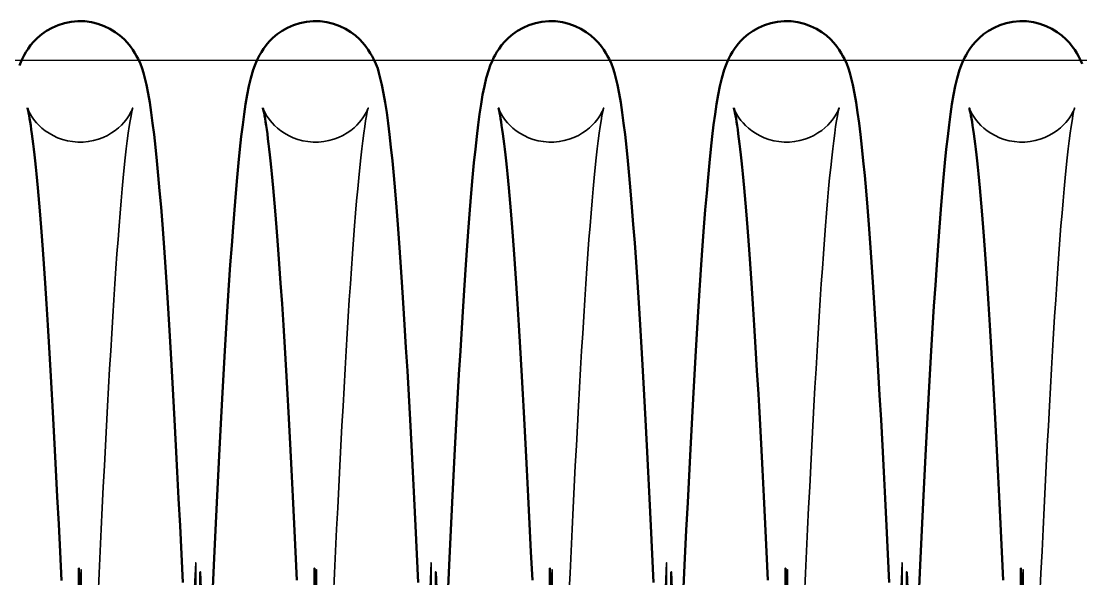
# Model space of a CAD drawing. Header units: millimetres. Extents: x 0 to 190005487, y 0 to 455456909.
# Drawn here: x 94041.82 to 94077.7, y 28316.98 to 28335.88 of the extents above; entities that cross this region are included whole.
import ezdxf

# ---------------------------------------------------------------- set-up
doc = ezdxf.new("R2010")
doc.units = ezdxf.units.MM
doc.header["$LTSCALE"] = 400
doc.header["$MEASUREMENT"] = 0
doc.layers.get('0').update_dxf_attribs({"linetype": 'CONTINUOUS'})
doc.layers.add('가려진 것(ISO)', color=7, linetype='CONTINUOUS', lineweight=35)
doc.layers.add('가시적인 것(ISO)', color=7, linetype='CONTINUOUS', lineweight=50)

# ---------------------------------------------------------------- blocks, each defined once
blk = doc.blocks.new('토션스프링 3')
at = {"layer": '가려진 것(ISO)', "flags": 128}
for points in [[(21462001.488, -50952857.63), (21462001.494, -50952857.647), (21462001.515, -50952857.704), (21462001.558, -50952857.807), (21462001.637, -50952857.966), (21462001.694, -50952858.07), (21462001.768, -50952858.191), (21462001.86, -50952858.328), (21462001.974, -50952858.48), (21462002.113, -50952858.646), (21462002.28, -50952858.822), (21462002.476, -50952859.003), (21462002.701, -50952859.182), (21462002.956, -50952859.354), (21462003.236, -50952859.514), (21462003.537, -50952859.654), (21462003.859, -50952859.77), (21462004.197, -50952859.86), (21462004.545, -50952859.921), (21462004.899, -50952859.952), (21462005.256, -50952859.949), (21462005.611, -50952859.915), (21462005.959, -50952859.851), (21462006.294, -50952859.758), (21462006.613, -50952859.638), (21462006.913, -50952859.495), (21462007.191, -50952859.334), (21462007.442, -50952859.161), (21462007.663, -50952858.981), (21462007.855, -50952858.801), (21462008.019, -50952858.625), (21462008.156, -50952858.459), (21462008.267, -50952858.309), (21462008.357, -50952858.174), (21462008.428, -50952858.056), (21462008.483, -50952857.954), (21462008.526, -50952857.869), (21462008.584, -50952857.742), (21462008.613, -50952857.667), (21462008.625, -50952857.633), (21462008.624, -50952857.635), (21462008.615, -50952857.667), (21462008.6, -50952857.726), (21462008.581, -50952857.808), (21462008.558, -50952857.911), (21462008.507, -50952858.173), (21462008.449, -50952858.505), (21462008.386, -50952858.9), (21462008.321, -50952859.352), (21462008.255, -50952859.857), (21462008.188, -50952860.413), (21462008.12, -50952861.021), (21462008.051, -50952861.677), (21462007.981, -50952862.381), (21462007.911, -50952863.131), (21462007.84, -50952863.924), (21462007.77, -50952864.759), (21462007.7, -50952865.637), (21462007.629, -50952866.559), (21462007.558, -50952867.522), (21462007.487, -50952868.527), (21462007.416, -50952869.57), (21462007.344, -50952870.652), (21462007.273, -50952871.77), (21462007.202, -50952872.923), (21462007.13, -50952874.109), (21462007.059, -50952875.328), (21462006.988, -50952876.578), (21462006.917, -50952877.861), (21462006.845, -50952879.178), (21462006.774, -50952880.526), (21462006.702, -50952881.903), (21462006.631, -50952883.309), (21462006.559, -50952884.741), (21462006.487, -50952886.197), (21462006.416, -50952887.677), (21462006.344, -50952889.177), (21462006.273, -50952890.697)], [(21462005.2, -50952925.233), (21462005.129, -50952888.925), (21462005.057, -50952890.618)], [(21462017.435, -50952857.63), (21462017.441, -50952857.647), (21462017.462, -50952857.704), (21462017.505, -50952857.807), (21462017.584, -50952857.966), (21462017.641, -50952858.07), (21462017.715, -50952858.191), (21462017.807, -50952858.328), (21462017.921, -50952858.48), (21462018.06, -50952858.646), (21462018.227, -50952858.822), (21462018.423, -50952859.003), (21462018.648, -50952859.182), (21462018.903, -50952859.355), (21462019.183, -50952859.514), (21462019.484, -50952859.654), (21462019.806, -50952859.77), (21462020.144, -50952859.86), (21462020.492, -50952859.921), (21462020.846, -50952859.952), (21462021.203, -50952859.949), (21462021.558, -50952859.915), (21462021.906, -50952859.851), (21462022.241, -50952859.758), (21462022.56, -50952859.638), (21462022.86, -50952859.495), (21462023.138, -50952859.334), (21462023.389, -50952859.161), (21462023.61, -50952858.981), (21462023.802, -50952858.801), (21462023.966, -50952858.625), (21462024.103, -50952858.459), (21462024.214, -50952858.309), (21462024.303, -50952858.174), (21462024.374, -50952858.056), (21462024.43, -50952857.954), (21462024.473, -50952857.869), (21462024.53, -50952857.742), (21462024.56, -50952857.667), (21462024.572, -50952857.633), (21462024.571, -50952857.635), (21462024.562, -50952857.667), (21462024.547, -50952857.726), (21462024.528, -50952857.808), (21462024.505, -50952857.911), (21462024.454, -50952858.173), (21462024.396, -50952858.505), (21462024.333, -50952858.9), (21462024.268, -50952859.352), (21462024.202, -50952859.857), (21462024.135, -50952860.413), (21462024.066, -50952861.021), (21462023.997, -50952861.677), (21462023.928, -50952862.381), (21462023.858, -50952863.131), (21462023.787, -50952863.924), (21462023.717, -50952864.759), (21462023.646, -50952865.637), (21462023.576, -50952866.559), (21462023.505, -50952867.522), (21462023.434, -50952868.527), (21462023.363, -50952869.57), (21462023.291, -50952870.652), (21462023.22, -50952871.77), (21462023.149, -50952872.923), (21462023.077, -50952874.109), (21462023.006, -50952875.328), (21462022.935, -50952876.578), (21462022.864, -50952877.861), (21462022.792, -50952879.178), (21462022.721, -50952880.526), (21462022.649, -50952881.903), (21462022.578, -50952883.309), (21462022.506, -50952884.741), (21462022.434, -50952886.197), (21462022.363, -50952887.677), (21462022.291, -50952889.177), (21462022.22, -50952890.697)], [(21462021.147, -50952925.233), (21462021.075, -50952888.925), (21462021.004, -50952890.618)], [(21462033.382, -50952857.63), (21462033.388, -50952857.647), (21462033.409, -50952857.704), (21462033.452, -50952857.807), (21462033.531, -50952857.966), (21462033.588, -50952858.07), (21462033.661, -50952858.191), (21462033.754, -50952858.328), (21462033.868, -50952858.48), (21462034.007, -50952858.646), (21462034.174, -50952858.822), (21462034.369, -50952859.003), (21462034.595, -50952859.182), (21462034.85, -50952859.355), (21462035.13, -50952859.514), (21462035.431, -50952859.654), (21462035.753, -50952859.77), (21462036.091, -50952859.86), (21462036.439, -50952859.921), (21462036.793, -50952859.952), (21462037.15, -50952859.949), (21462037.505, -50952859.915), (21462037.853, -50952859.851), (21462038.188, -50952859.758), (21462038.507, -50952859.638), (21462038.807, -50952859.495), (21462039.085, -50952859.334), (21462039.336, -50952859.161), (21462039.557, -50952858.981), (21462039.749, -50952858.801), (21462039.913, -50952858.625), (21462040.05, -50952858.459), (21462040.161, -50952858.309), (21462040.25, -50952858.174), (21462040.321, -50952858.056), (21462040.377, -50952857.954), (21462040.42, -50952857.869), (21462040.477, -50952857.742), (21462040.507, -50952857.667), (21462040.518, -50952857.633), (21462040.518, -50952857.635), (21462040.509, -50952857.667), (21462040.494, -50952857.726), (21462040.474, -50952857.808), (21462040.452, -50952857.911), (21462040.401, -50952858.173), (21462040.342, -50952858.505), (21462040.28, -50952858.9), (21462040.215, -50952859.352), (21462040.149, -50952859.857), (21462040.082, -50952860.413), (21462040.013, -50952861.021), (21462039.944, -50952861.678), (21462039.875, -50952862.381), (21462039.804, -50952863.131), (21462039.734, -50952863.924), (21462039.664, -50952864.759), (21462039.593, -50952865.637), (21462039.523, -50952866.559), (21462039.452, -50952867.522), (21462039.381, -50952868.527), (21462039.309, -50952869.57), (21462039.238, -50952870.652), (21462039.167, -50952871.77), (21462039.095, -50952872.923), (21462039.024, -50952874.109), (21462038.953, -50952875.328), (21462038.882, -50952876.578), (21462038.81, -50952877.861), (21462038.739, -50952879.178), (21462038.668, -50952880.526), (21462038.596, -50952881.903), (21462038.524, -50952883.309), (21462038.453, -50952884.741), (21462038.381, -50952886.197), (21462038.309, -50952887.677), (21462038.238, -50952889.177), (21462038.166, -50952890.697)], [(21462037.094, -50952925.233), (21462037.022, -50952888.925), (21462036.951, -50952890.618)], [(21462049.329, -50952857.63), (21462049.334, -50952857.647), (21462049.355, -50952857.704), (21462049.399, -50952857.807), (21462049.478, -50952857.966), (21462049.535, -50952858.07), (21462049.608, -50952858.191), (21462049.7, -50952858.328), (21462049.815, -50952858.48), (21462049.954, -50952858.646), (21462050.121, -50952858.822), (21462050.316, -50952859.003), (21462050.542, -50952859.182), (21462050.797, -50952859.355), (21462051.076, -50952859.514), (21462051.378, -50952859.654), (21462051.7, -50952859.77), (21462052.038, -50952859.86), (21462052.386, -50952859.922), (21462052.74, -50952859.952), (21462053.097, -50952859.949), (21462053.452, -50952859.915), (21462053.8, -50952859.851), (21462054.135, -50952859.758), (21462054.454, -50952859.638), (21462054.754, -50952859.495), (21462055.032, -50952859.334), (21462055.282, -50952859.161), (21462055.504, -50952858.981), (21462055.696, -50952858.801), (21462055.86, -50952858.625), (21462055.997, -50952858.459), (21462056.108, -50952858.309), (21462056.197, -50952858.174), (21462056.268, -50952858.056), (21462056.324, -50952857.954), (21462056.367, -50952857.869), (21462056.424, -50952857.742), (21462056.453, -50952857.667), (21462056.465, -50952857.633), (21462056.465, -50952857.635), (21462056.456, -50952857.667), (21462056.441, -50952857.726), (21462056.421, -50952857.808), (21462056.399, -50952857.911), (21462056.348, -50952858.173), (21462056.289, -50952858.505), (21462056.226, -50952858.901), (21462056.162, -50952859.352), (21462056.096, -50952859.857), (21462056.028, -50952860.413), (21462055.96, -50952861.021), (21462055.891, -50952861.678), (21462055.821, -50952862.381), (21462055.751, -50952863.131), (21462055.681, -50952863.924), (21462055.611, -50952864.759), (21462055.54, -50952865.637), (21462055.469, -50952866.559), (21462055.399, -50952867.522), (21462055.327, -50952868.527), (21462055.256, -50952869.571), (21462055.185, -50952870.652), (21462055.114, -50952871.77), (21462055.042, -50952872.923), (21462054.971, -50952874.109), (21462054.9, -50952875.328), (21462054.828, -50952876.578), (21462054.757, -50952877.861), (21462054.686, -50952879.178), (21462054.614, -50952880.526), (21462054.543, -50952881.903), (21462054.471, -50952883.309), (21462054.4, -50952884.741), (21462054.328, -50952886.197), (21462054.256, -50952887.677), (21462054.185, -50952889.177), (21462054.113, -50952890.697)], [(21462053.041, -50952925.233), (21462052.969, -50952888.925), (21462052.897, -50952890.618)], [(21462065.276, -50952857.63), (21462065.281, -50952857.647), (21462065.302, -50952857.704), (21462065.346, -50952857.807), (21462065.424, -50952857.966), (21462065.482, -50952858.07), (21462065.555, -50952858.191), (21462065.647, -50952858.328), (21462065.761, -50952858.48), (21462065.901, -50952858.647), (21462066.068, -50952858.823), (21462066.263, -50952859.003), (21462066.489, -50952859.182), (21462066.744, -50952859.355), (21462067.023, -50952859.514), (21462067.325, -50952859.654), (21462067.647, -50952859.77), (21462067.985, -50952859.86), (21462068.333, -50952859.922), (21462068.687, -50952859.952), (21462069.044, -50952859.949), (21462069.399, -50952859.915), (21462069.747, -50952859.851), (21462070.082, -50952859.758), (21462070.401, -50952859.638), (21462070.701, -50952859.494), (21462070.979, -50952859.334), (21462071.229, -50952859.161), (21462071.45, -50952858.981), (21462071.643, -50952858.8), (21462071.807, -50952858.625), (21462071.944, -50952858.459), (21462072.055, -50952858.309), (21462072.144, -50952858.174), (21462072.215, -50952858.056), (21462072.271, -50952857.954), (21462072.314, -50952857.869), (21462072.371, -50952857.742), (21462072.4, -50952857.667), (21462072.412, -50952857.633), (21462072.412, -50952857.635), (21462072.403, -50952857.667), (21462072.388, -50952857.726), (21462072.368, -50952857.808), (21462072.346, -50952857.911), (21462072.294, -50952858.173), (21462072.236, -50952858.505), (21462072.173, -50952858.901), (21462072.108, -50952859.352), (21462072.042, -50952859.857), (21462071.975, -50952860.414), (21462071.907, -50952861.021), (21462071.838, -50952861.678), (21462071.768, -50952862.381), (21462071.698, -50952863.131), (21462071.628, -50952863.924), (21462071.557, -50952864.759), (21462071.487, -50952865.637), (21462071.416, -50952866.559), (21462071.345, -50952867.523), (21462071.274, -50952868.527), (21462071.203, -50952869.571), (21462071.132, -50952870.652), (21462071.06, -50952871.77), (21462070.989, -50952872.923), (21462070.918, -50952874.109), (21462070.846, -50952875.328), (21462070.775, -50952876.578), (21462070.704, -50952877.861), (21462070.633, -50952879.178), (21462070.561, -50952880.526), (21462070.49, -50952881.903), (21462070.418, -50952883.309), (21462070.346, -50952884.741), (21462070.275, -50952886.198), (21462070.203, -50952887.677), (21462070.132, -50952889.177), (21462070.06, -50952890.697)], [(21462068.988, -50952925.233), (21462068.916, -50952888.925), (21462068.844, -50952890.618)], [(21462012.816, -50952890.154), (21462012.887, -50952888.469), (21462012.959, -50952924.781)], [(21462028.763, -50952890.154), (21462028.834, -50952888.469), (21462028.906, -50952924.781)], [(21462044.71, -50952890.153), (21462044.781, -50952888.469), (21462044.852, -50952924.781)], [(21462060.657, -50952890.152), (21462060.728, -50952888.468), (21462060.799, -50952924.78)]]:
    blk.add_lwpolyline(points, dxfattribs=at)
at = {"layer": '가시적인 것(ISO)', "flags": 128}
for points in [[(21462000.948, -50952854.754), (21462001.084, -50952854.425), (21462001.17, -50952854.245), (21462001.271, -50952854.053), (21462001.391, -50952853.847), (21462001.536, -50952853.625), (21462001.711, -50952853.389), (21462001.921, -50952853.144), (21462002.17, -50952852.894), (21462002.462, -50952852.648), (21462002.794, -50952852.414), (21462003.162, -50952852.205), (21462003.566, -50952852.028), (21462003.997, -50952851.891), (21462004.445, -50952851.799), (21462004.905, -50952851.758), (21462005.369, -50952851.767), (21462005.827, -50952851.826), (21462006.269, -50952851.933), (21462006.691, -50952852.086), (21462007.084, -50952852.275), (21462007.442, -50952852.493), (21462007.758, -50952852.732), (21462008.034, -50952852.98), (21462008.269, -50952853.229), (21462008.466, -50952853.472), (21462008.631, -50952853.703), (21462008.767, -50952853.919), (21462008.885, -50952854.121), (21462008.987, -50952854.31), (21462009.149, -50952854.656), (21462009.266, -50952854.967), (21462009.352, -50952855.255), (21462009.42, -50952855.529), (21462009.55, -50952856.08), (21462009.668, -50952856.659), (21462009.776, -50952857.275), (21462009.876, -50952857.939), (21462009.973, -50952858.66), (21462010.069, -50952859.448), (21462010.165, -50952860.302), (21462010.26, -50952861.223), (21462010.354, -50952862.21), (21462010.447, -50952863.26), (21462010.54, -50952864.374), (21462010.632, -50952865.549), (21462010.724, -50952866.786), (21462010.816, -50952868.082), (21462010.908, -50952869.438), (21462011, -50952870.856), (21462011.092, -50952872.334), (21462011.183, -50952873.87), (21462011.275, -50952875.459), (21462011.367, -50952877.099), (21462011.459, -50952878.787), (21462011.551, -50952880.52), (21462011.642, -50952882.295), (21462011.734, -50952884.111), (21462011.825, -50952885.971), (21462011.917, -50952887.873), (21462012.009, -50952889.813)], [(21462013.108, -50952924.93), (21462013.2, -50952889.096), (21462013.291, -50952891.255)], [(21462014.038, -50952890.11), (21462014.13, -50952888.163), (21462014.222, -50952886.253), (21462014.313, -50952884.382), (21462014.405, -50952882.555), (21462014.496, -50952880.775), (21462014.588, -50952879.039), (21462014.68, -50952877.347), (21462014.771, -50952875.701), (21462014.863, -50952874.105), (21462014.956, -50952872.56), (21462015.048, -50952871.071), (21462015.14, -50952869.639), (21462015.232, -50952868.267), (21462015.324, -50952866.959), (21462015.416, -50952865.715), (21462015.508, -50952864.534), (21462015.601, -50952863.414), (21462015.694, -50952862.358), (21462015.787, -50952861.366), (21462015.881, -50952860.439), (21462015.976, -50952859.58), (21462016.07, -50952858.789), (21462016.165, -50952858.06), (21462016.265, -50952857.385), (21462016.373, -50952856.758), (21462016.491, -50952856.17), (21462016.622, -50952855.615), (21462016.786, -50952855.056), (21462016.894, -50952854.754), (21462017.031, -50952854.425), (21462017.116, -50952854.245), (21462017.217, -50952854.053), (21462017.338, -50952853.847), (21462017.483, -50952853.625), (21462017.658, -50952853.389), (21462017.868, -50952853.144), (21462018.117, -50952852.894), (21462018.409, -50952852.647), (21462018.741, -50952852.414), (21462019.109, -50952852.205), (21462019.513, -50952852.028), (21462019.944, -50952851.891), (21462020.393, -50952851.799), (21462020.852, -50952851.758), (21462021.316, -50952851.767), (21462021.774, -50952851.826), (21462022.216, -50952851.933), (21462022.638, -50952852.086), (21462023.031, -50952852.275), (21462023.389, -50952852.494), (21462023.706, -50952852.732), (21462023.981, -50952852.981), (21462024.216, -50952853.229), (21462024.413, -50952853.472), (21462024.578, -50952853.703), (21462024.714, -50952853.919), (21462024.832, -50952854.121), (21462024.933, -50952854.31), (21462025.095, -50952854.656), (21462025.213, -50952854.967), (21462025.299, -50952855.255), (21462025.367, -50952855.529), (21462025.496, -50952856.08), (21462025.615, -50952856.659), (21462025.723, -50952857.275), (21462025.823, -50952857.939), (21462025.92, -50952858.66), (21462026.016, -50952859.448), (21462026.112, -50952860.302), (21462026.206, -50952861.223), (21462026.3, -50952862.209), (21462026.394, -50952863.26), (21462026.487, -50952864.373), (21462026.579, -50952865.549), (21462026.671, -50952866.786), (21462026.763, -50952868.082), (21462026.855, -50952869.438), (21462026.946, -50952870.856), (21462027.038, -50952872.334), (21462027.13, -50952873.869), (21462027.222, -50952875.459), (21462027.314, -50952877.099), (21462027.406, -50952878.787), (21462027.498, -50952880.52), (21462027.589, -50952882.295), (21462027.681, -50952884.111), (21462027.772, -50952885.971), (21462027.864, -50952887.873), (21462027.955, -50952889.813)], [(21462029.055, -50952924.93), (21462029.147, -50952889.095), (21462029.238, -50952891.255)], [(21462029.985, -50952890.11), (21462030.077, -50952888.163), (21462030.169, -50952886.253), (21462030.26, -50952884.382), (21462030.352, -50952882.555), (21462030.443, -50952880.775), (21462030.535, -50952879.039), (21462030.626, -50952877.347), (21462030.718, -50952875.701), (21462030.81, -50952874.105), (21462030.902, -50952872.56), (21462030.994, -50952871.071), (21462031.087, -50952869.639), (21462031.179, -50952868.267), (21462031.271, -50952866.959), (21462031.363, -50952865.715), (21462031.455, -50952864.533), (21462031.548, -50952863.414), (21462031.641, -50952862.357), (21462031.734, -50952861.366), (21462031.828, -50952860.439), (21462031.923, -50952859.58), (21462032.017, -50952858.789), (21462032.112, -50952858.06), (21462032.212, -50952857.385), (21462032.32, -50952856.758), (21462032.438, -50952856.17), (21462032.569, -50952855.614), (21462032.732, -50952855.055), (21462032.841, -50952854.754), (21462032.978, -50952854.425), (21462033.063, -50952854.245), (21462033.164, -50952854.053), (21462033.285, -50952853.846), (21462033.43, -50952853.625), (21462033.605, -50952853.389), (21462033.815, -50952853.144), (21462034.064, -50952852.894), (21462034.356, -50952852.647), (21462034.688, -50952852.414), (21462035.057, -50952852.204), (21462035.46, -50952852.028), (21462035.891, -50952851.891), (21462036.34, -50952851.799), (21462036.799, -50952851.758), (21462037.263, -50952851.767), (21462037.721, -50952851.826), (21462038.164, -50952851.933), (21462038.585, -50952852.086), (21462038.978, -50952852.276), (21462039.336, -50952852.494), (21462039.653, -50952852.732), (21462039.929, -50952852.981), (21462040.163, -50952853.23), (21462040.36, -50952853.472), (21462040.525, -50952853.703), (21462040.661, -50952853.92), (21462040.778, -50952854.121), (21462040.879, -50952854.311), (21462041.041, -50952854.656), (21462041.159, -50952854.968), (21462041.246, -50952855.255), (21462041.315, -50952855.53), (21462041.443, -50952856.08), (21462041.562, -50952856.658), (21462041.669, -50952857.275), (21462041.77, -50952857.939), (21462041.867, -50952858.66), (21462041.963, -50952859.447), (21462042.058, -50952860.302), (21462042.153, -50952861.223), (21462042.247, -50952862.209), (21462042.341, -50952863.26), (21462042.433, -50952864.373), (21462042.526, -50952865.549), (21462042.618, -50952866.786), (21462042.71, -50952868.082), (21462042.801, -50952869.438), (21462042.893, -50952870.856), (21462042.985, -50952872.334), (21462043.077, -50952873.869), (21462043.169, -50952875.458), (21462043.261, -50952877.098), (21462043.353, -50952878.787), (21462043.445, -50952880.52), (21462043.536, -50952882.295), (21462043.627, -50952884.111), (21462043.719, -50952885.971), (21462043.811, -50952887.873), (21462043.902, -50952889.813)], [(21462045.002, -50952924.93), (21462045.093, -50952889.095), (21462045.185, -50952891.255)], [(21462045.932, -50952890.111), (21462046.024, -50952888.164), (21462046.115, -50952886.253), (21462046.207, -50952884.382), (21462046.299, -50952882.555), (21462046.39, -50952880.774), (21462046.482, -50952879.039), (21462046.573, -50952877.347), (21462046.665, -50952875.701), (21462046.757, -50952874.105), (21462046.849, -50952872.561), (21462046.941, -50952871.071), (21462047.034, -50952869.639), (21462047.126, -50952868.267), (21462047.218, -50952866.958), (21462047.31, -50952865.715), (21462047.402, -50952864.533), (21462047.495, -50952863.413), (21462047.587, -50952862.357), (21462047.681, -50952861.365), (21462047.775, -50952860.439), (21462047.87, -50952859.579), (21462047.964, -50952858.788), (21462048.059, -50952858.059), (21462048.159, -50952857.385), (21462048.266, -50952856.758), (21462048.384, -50952856.17), (21462048.516, -50952855.614), (21462048.679, -50952855.055), (21462048.788, -50952854.754), (21462048.925, -50952854.424), (21462049.01, -50952854.245), (21462049.111, -50952854.052), (21462049.232, -50952853.846), (21462049.377, -50952853.624), (21462049.552, -50952853.389), (21462049.762, -50952853.143), (21462050.011, -50952852.894), (21462050.303, -50952852.647), (21462050.635, -50952852.413), (21462051.004, -50952852.204), (21462051.407, -50952852.028), (21462051.838, -50952851.891), (21462052.287, -50952851.799), (21462052.747, -50952851.758), (21462053.211, -50952851.767), (21462053.669, -50952851.826), (21462054.111, -50952851.934), (21462054.532, -50952852.086), (21462054.926, -50952852.276), (21462055.283, -50952852.494), (21462055.6, -50952852.733), (21462055.876, -50952852.981), (21462056.11, -50952853.23), (21462056.307, -50952853.472), (21462056.472, -50952853.704), (21462056.608, -50952853.92), (21462056.724, -50952854.122), (21462056.825, -50952854.311), (21462056.987, -50952854.657), (21462057.105, -50952854.968), (21462057.193, -50952855.256), (21462057.262, -50952855.53), (21462057.39, -50952856.08), (21462057.509, -50952856.658), (21462057.616, -50952857.275), (21462057.717, -50952857.939), (21462057.813, -50952858.66), (21462057.91, -50952859.447), (21462058.005, -50952860.302), (21462058.1, -50952861.223), (21462058.194, -50952862.209), (21462058.287, -50952863.26), (21462058.38, -50952864.373), (21462058.473, -50952865.549), (21462058.565, -50952866.786), (21462058.657, -50952868.082), (21462058.748, -50952869.438), (21462058.84, -50952870.856), (21462058.932, -50952872.334), (21462059.024, -50952873.869), (21462059.116, -50952875.458), (21462059.208, -50952877.098), (21462059.3, -50952878.786), (21462059.391, -50952880.52), (21462059.483, -50952882.295), (21462059.574, -50952884.111), (21462059.666, -50952885.97), (21462059.757, -50952887.872), (21462059.849, -50952889.813)], [(21462060.949, -50952924.93), (21462061.04, -50952889.095), (21462061.132, -50952891.255)], [(21462061.879, -50952890.111), (21462061.971, -50952888.164), (21462062.062, -50952886.253), (21462062.154, -50952884.382), (21462062.246, -50952882.554), (21462062.337, -50952880.774), (21462062.428, -50952879.038), (21462062.52, -50952877.347), (21462062.612, -50952875.701), (21462062.704, -50952874.105), (21462062.796, -50952872.561), (21462062.888, -50952871.071), (21462062.98, -50952869.639), (21462063.073, -50952868.267), (21462063.165, -50952866.958), (21462063.257, -50952865.714), (21462063.349, -50952864.532), (21462063.441, -50952863.413), (21462063.534, -50952862.357), (21462063.628, -50952861.365), (21462063.722, -50952860.438), (21462063.817, -50952859.578), (21462063.911, -50952858.786), (21462064.006, -50952858.058), (21462064.106, -50952857.384), (21462064.213, -50952856.758), (21462064.331, -50952856.171), (21462064.463, -50952855.614), (21462064.626, -50952855.055), (21462064.735, -50952854.753), (21462064.872, -50952854.424), (21462064.957, -50952854.244), (21462065.058, -50952854.052), (21462065.179, -50952853.846), (21462065.324, -50952853.624), (21462065.5, -50952853.388), (21462065.71, -50952853.143), (21462065.959, -50952852.893), (21462066.251, -50952852.646), (21462066.583, -50952852.413), (21462066.952, -50952852.204), (21462067.355, -50952852.028), (21462067.786, -50952851.891), (21462068.235, -50952851.799), (21462068.695, -50952851.758), (21462069.158, -50952851.767), (21462069.617, -50952851.827), (21462070.059, -50952851.934), (21462070.48, -50952852.086), (21462070.873, -50952852.276), (21462071.231, -50952852.495), (21462071.547, -50952852.733), (21462071.823, -50952852.982), (21462072.058, -50952853.231), (21462072.255, -50952853.473), (21462072.419, -50952853.704), (21462072.555, -50952853.921), (21462072.67, -50952854.122), (21462072.77, -50952854.311), (21462072.931, -50952854.657)], [(21462005.073, -50952891.004), (21462004.982, -50952888.84), (21462004.89, -50952924.678)], [(21462003.792, -50952889.656), (21462003.701, -50952887.729), (21462003.609, -50952885.838), (21462003.517, -50952883.985), (21462003.426, -50952882.175), (21462003.334, -50952880.411), (21462003.243, -50952878.697), (21462003.197, -50952877.86), (21462003.151, -50952877.036), (21462003.06, -50952875.427), (21462002.969, -50952873.868), (21462002.878, -50952872.362), (21462002.786, -50952870.913), (21462002.695, -50952869.523), (21462002.604, -50952868.196), (21462002.558, -50952867.557), (21462002.513, -50952866.934), (21462002.468, -50952866.328), (21462002.422, -50952865.74), (21462002.377, -50952865.17), (21462002.332, -50952864.618), (21462002.241, -50952863.563), (21462002.196, -50952863.061), (21462002.15, -50952862.576), (21462002.104, -50952862.109), (21462002.058, -50952861.661), (21462002.013, -50952861.232), (21462001.968, -50952860.823), (21462001.924, -50952860.435), (21462001.88, -50952860.068), (21462001.837, -50952859.724), (21462001.795, -50952859.401), (21462001.754, -50952859.102), (21462001.715, -50952858.827), (21462001.676, -50952858.577), (21462001.639, -50952858.351), (21462001.604, -50952858.151), (21462001.57, -50952857.978), (21462001.538, -50952857.834), (21462001.512, -50952857.724), (21462001.495, -50952857.654), (21462001.488, -50952857.63)], [(21462021.02, -50952891.004), (21462020.928, -50952888.84), (21462020.837, -50952924.678)], [(21462019.739, -50952889.655), (21462019.647, -50952887.729), (21462019.556, -50952885.837), (21462019.464, -50952883.984), (21462019.372, -50952882.174), (21462019.281, -50952880.41), (21462019.189, -50952878.697), (21462019.144, -50952877.859), (21462019.098, -50952877.036), (21462019.007, -50952875.427), (21462018.916, -50952873.868), (21462018.824, -50952872.362), (21462018.733, -50952870.913), (21462018.642, -50952869.523), (21462018.551, -50952868.196), (21462018.505, -50952867.556), (21462018.46, -50952866.934), (21462018.414, -50952866.328), (21462018.369, -50952865.74), (21462018.324, -50952865.17), (21462018.279, -50952864.618), (21462018.188, -50952863.563), (21462018.142, -50952863.06), (21462018.096, -50952862.575), (21462018.051, -50952862.109), (21462018.005, -50952861.661), (21462017.96, -50952861.232), (21462017.915, -50952860.823), (21462017.871, -50952860.435), (21462017.827, -50952860.069), (21462017.784, -50952859.724), (21462017.742, -50952859.402), (21462017.701, -50952859.103), (21462017.662, -50952858.828), (21462017.623, -50952858.577), (21462017.586, -50952858.351), (21462017.55, -50952858.152), (21462017.516, -50952857.978), (21462017.485, -50952857.834), (21462017.459, -50952857.724), (21462017.442, -50952857.654), (21462017.435, -50952857.63)], [(21462036.967, -50952891.003), (21462036.875, -50952888.839), (21462036.784, -50952924.678)], [(21462035.686, -50952889.655), (21462035.594, -50952887.728), (21462035.502, -50952885.836), (21462035.411, -50952883.984), (21462035.319, -50952882.174), (21462035.228, -50952880.41), (21462035.136, -50952878.696), (21462035.091, -50952877.859), (21462035.045, -50952877.036), (21462034.954, -50952875.426), (21462034.863, -50952873.867), (21462034.771, -50952872.362), (21462034.68, -50952870.912), (21462034.589, -50952869.523), (21462034.497, -50952868.195), (21462034.452, -50952867.556), (21462034.406, -50952866.933), (21462034.361, -50952866.328), (21462034.316, -50952865.74), (21462034.271, -50952865.17), (21462034.226, -50952864.618), (21462034.135, -50952863.563), (21462034.089, -50952863.06), (21462034.043, -50952862.575), (21462033.998, -50952862.108), (21462033.952, -50952861.66), (21462033.907, -50952861.232), (21462033.862, -50952860.823), (21462033.818, -50952860.435), (21462033.774, -50952860.069), (21462033.731, -50952859.724), (21462033.689, -50952859.402), (21462033.648, -50952859.103), (21462033.609, -50952858.828), (21462033.57, -50952858.577), (21462033.533, -50952858.352), (21462033.497, -50952858.152), (21462033.463, -50952857.978), (21462033.432, -50952857.834), (21462033.406, -50952857.724), (21462033.388, -50952857.654), (21462033.382, -50952857.63)], [(21462052.914, -50952891.003), (21462052.822, -50952888.839), (21462052.731, -50952924.678)], [(21462051.633, -50952889.655), (21462051.541, -50952887.728), (21462051.449, -50952885.836), (21462051.358, -50952883.983), (21462051.266, -50952882.173), (21462051.174, -50952880.41), (21462051.083, -50952878.696), (21462051.038, -50952877.859), (21462050.992, -50952877.036), (21462050.901, -50952875.426), (21462050.81, -50952873.867), (21462050.718, -50952872.361), (21462050.627, -50952870.912), (21462050.535, -50952869.522), (21462050.444, -50952868.195), (21462050.399, -50952867.556), (21462050.353, -50952866.933), (21462050.308, -50952866.328), (21462050.263, -50952865.74), (21462050.218, -50952865.17), (21462050.173, -50952864.618), (21462050.082, -50952863.562), (21462050.036, -50952863.06), (21462049.99, -50952862.575), (21462049.944, -50952862.108), (21462049.899, -50952861.66), (21462049.854, -50952861.232), (21462049.809, -50952860.823), (21462049.765, -50952860.435), (21462049.721, -50952860.069), (21462049.678, -50952859.724), (21462049.636, -50952859.402), (21462049.595, -50952859.103), (21462049.556, -50952858.828), (21462049.517, -50952858.578), (21462049.48, -50952858.352), (21462049.444, -50952858.152), (21462049.41, -50952857.978), (21462049.379, -50952857.834), (21462049.353, -50952857.724), (21462049.335, -50952857.654), (21462049.329, -50952857.63)], [(21462068.861, -50952891.002), (21462068.769, -50952888.839), (21462068.678, -50952924.678)], [(21462067.579, -50952889.654), (21462067.488, -50952887.727), (21462067.396, -50952885.835), (21462067.304, -50952883.982), (21462067.213, -50952882.173), (21462067.121, -50952880.409), (21462067.03, -50952878.696), (21462066.984, -50952877.859), (21462066.939, -50952877.036), (21462066.848, -50952875.426), (21462066.756, -50952873.866), (21462066.665, -50952872.361), (21462066.573, -50952870.911), (21462066.482, -50952869.521), (21462066.391, -50952868.194), (21462066.346, -50952867.555), (21462066.3, -50952866.933), (21462066.255, -50952866.327), (21462066.21, -50952865.739), (21462066.164, -50952865.17), (21462066.119, -50952864.617), (21462066.074, -50952864.082), (21462066.028, -50952863.562), (21462065.983, -50952863.059), (21462065.937, -50952862.574), (21462065.891, -50952862.108), (21462065.846, -50952861.66), (21462065.801, -50952861.232), (21462065.756, -50952860.823), (21462065.712, -50952860.436), (21462065.668, -50952860.069), (21462065.625, -50952859.725), (21462065.583, -50952859.403), (21462065.543, -50952859.104), (21462065.503, -50952858.829), (21462065.464, -50952858.578), (21462065.427, -50952858.352), (21462065.391, -50952858.152), (21462065.357, -50952857.978), (21462065.325, -50952857.833), (21462065.299, -50952857.724), (21462065.282, -50952857.654), (21462065.276, -50952857.63)]]:
    blk.add_lwpolyline(points, dxfattribs=at)
blk = doc.blocks.new('토션스프링1234')
blk.add_blockref('토션스프링 3', (188.103, -4314.906))
blk = doc.blocks.new('A$C643E1396')
at = {"color": 3}
blk.add_line((4313.616, 4181.266, 5.641), (5413.7, 4181.266, 173.534), dxfattribs=at)
at = {"xscale": 0.5000256451997451, "yscale": 0.5000256451997451, "zscale": 0.5000256451997451}
blk.add_blockref('토션스프링1234', (-10726962.211, 25484072.728, 89.588), dxfattribs=at)

msp = doc.modelspace()

# ---------------------------------------------------------------- block references
msp.add_blockref('A$C643E1396', (89359.039, 24153.286))

doc.saveas('drawing.dxf')
